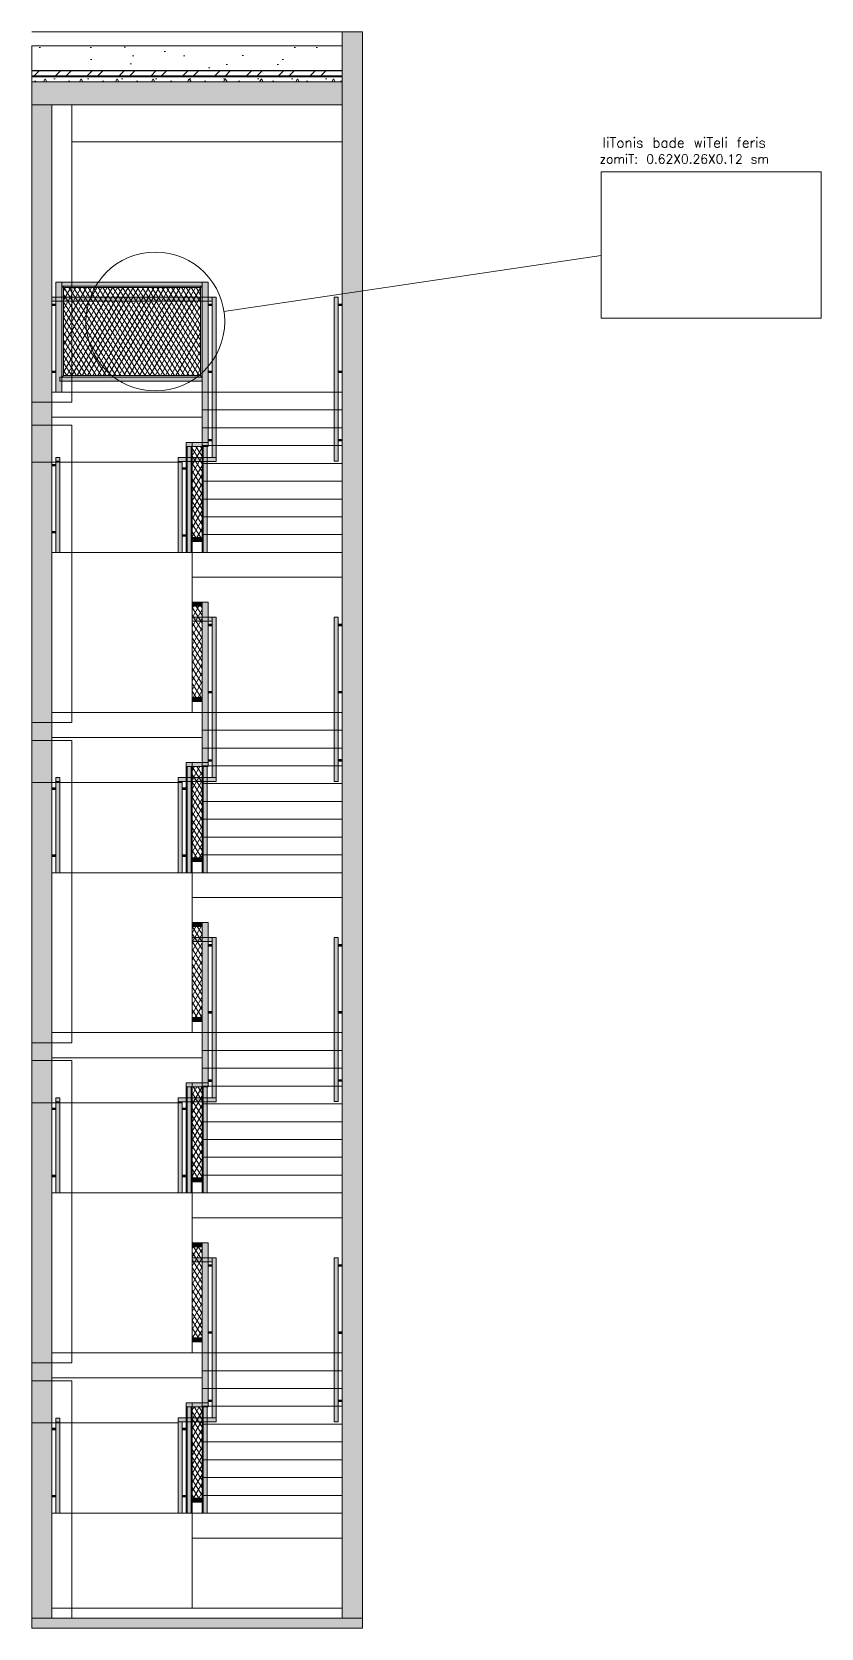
# Model space of a CAD drawing. Header units: millimetres. Extents: x 475616349 to 476941521, y 4620115302 to 4621446928.
# Drawn here: x 476918673 to 476926554, y 4620492394 to 4620508344 of the extents above; entities that cross this region are included whole.
import ezdxf

# ---------------------------------------------------------------- set-up
doc = ezdxf.new("R2010")
doc.units = ezdxf.units.MM
doc.header["$MEASUREMENT"] = 0
doc.header["$XCLIPFRAME"] = 0
for name, color, linetype, lineweight in [('0_0 Architecture_Pen_No__7', 7, 'Continuous', 0), ('0_Pen_No__4_Pen_No__15_Pen_No__4', 7, 'Continuous', 0), ('2D Drafting - General_Pen_No__250_Pen_No__7', 7, 'Continuous', 0), ('gegmebi_Pen_No__7_Pen_No__250', 7, 'Continuous', 0), ('New_0_Pen_No__42_Pen_No__250_Pen_No__250', 7, 'Continuous', 0), ('New_2D Drafting - General_Pen_No__1', 1, 'Continuous', 0), ('New_2D Drafting - General_Pen_No__250_Pen_No__154', 154, 'Continuous', 0), ('New_2D Drafting - General_Pen_No__250_Pen_No__7', 7, 'Continuous', 0), ('New_2D Drafting - General_Pen_No__250_Pen_No__7_Pen_No__250', 7, 'Continuous', 0), ('New_2D Drafting - General_Pen_No__4', 7, 'Continuous', 0), ('New_gegmebi_Pen_No__7_Pen_No__4', 7, 'Continuous', 0)]:
    doc.layers.add(name, color=color, linetype=linetype, lineweight=lineweight)
doc.layers.add('Car-Art', color=7, linetype='Continuous')
doc.layers.add('New_gegmebi_Pen_No__7_Pen_No__252', color=7, linetype='Continuous', lineweight=0, true_color=0x666666)
picture_1 = doc.add_image_def('image1.jpg', size_in_pixel=(768, 512))
pattern_1 = [(60, (476577134.07, 4620325125.74), (-38.971143, 22.5), []), (122.833095, (476577134.07, 4620325125.74), (36.8060797, 18.75), [])]
pattern_2 = [(45, (476577134.1, 4620325125.74), (-459.6194, 459.6194), []), (45, (476577042.15, 4620325217.66), (-459.6194, 459.6194), [])]

msp = doc.modelspace()

# ---------------------------------------------------------------- hatches: boundary and pattern name
at = {"layer": '0_0 Architecture_Pen_No__7', "linetype": 'Continuous', "lineweight": 0}
h = msp.add_hatch(dxfattribs=at)
h.set_pattern_fill('CUT_STONE', style=0, pattern_type=2)
h.set_pattern_definition([(45, (476577134.07, 4620325925.74), (-254.55844, 254.55844), [0, -240, 0, -360]), (110, (476577934.07, 4620325925.74), (338.28934, 123.12725), [0, -176, 0, -304])])
h.paths.add_polyline_path([(476921772.871, 4620508204.505), (476918672.87, 4620508204.505), (476918672.87, 4620507958.745), (476921772.871, 4620507958.745)])
h = msp.add_hatch(dxfattribs=at)
h.set_pattern_fill('DOUBLE_1_4', style=0, pattern_type=2)
h.set_pattern_definition(pattern_2)
h.paths.add_polyline_path([(476921772.871, 4620507958.745), (476918672.87, 4620507958.745), (476918672.87, 4620507955.745), (476921772.871, 4620507955.745)])
h = msp.add_hatch(dxfattribs=at)
h.set_pattern_fill('STEEL', style=0, pattern_type=2)
h.set_pattern_definition([(45, (476577134.07, 4620325125.74), (-159.09903, 159.09903), []), (45, (476577081.04, 4620325178.77), (-159.09903, 159.09903), [])])
h.paths.add_polyline_path([(476921772.871, 4620507955.745), (476918672.87, 4620507955.745), (476918672.87, 4620507906.125), (476921772.871, 4620507906.125)])
h = msp.add_hatch(dxfattribs=at)
h.set_pattern_fill('DOUBLE_1_4', style=0, pattern_type=2)
h.set_pattern_definition(pattern_2)
h.paths.add_polyline_path([(476921772.871, 4620507906.125), (476918672.87, 4620507906.125), (476918672.87, 4620507903.125), (476921772.871, 4620507903.125)])
h = msp.add_hatch(dxfattribs=at)
h.set_pattern_fill('ALUMINUM', style=0, pattern_type=2)
h.set_pattern_definition([(45, (476577134.07, 4620325125.74), (-176.7767, 176.7767), []), (45, (476577098.72, 4620325161.1), (-176.7767, 176.7767), []), (45, (476577063.36, 4620325196.45), (-176.7767, 176.7767), [])])
h.paths.add_polyline_path([(476921772.871, 4620507903.125), (476918672.87, 4620507903.125), (476918672.87, 4620507895.125), (476921772.871, 4620507895.125)])
h = msp.add_hatch(dxfattribs=at)
h.set_pattern_fill('STRUCTURAL_CONCRETE', style=0, pattern_type=2)
h.set_pattern_definition([(0, (476577134.1, 4620325125.74), (0, 623.5383), [60, -300]), (0, (476577314.1, 4620325437.5), (0, 623.5383), [60, -300]), (60, (476577134.1, 4620325125.74), (-540, 311.7692), [60, -300]), (60, (476577494.1, 4620325125.74), (-540, 311.7692), [60, -300]), (120, (476577194.1, 4620325125.74), (540, 311.7692), [60, -300]), (120, (476577554.1, 4620325125.74), (540, 311.7692), [60, -300]), (0, (476577134.07, 4620325185.74), (0, 120.000005), [0, -120.000005, 0, -180.000007]), (45, (476577194.07, 4620325185.74), (-84.852817, 84.852817), [0, -90.000004, 0, -150.000006])])
h.paths.add_polyline_path([(476921772.871, 4620507894.125), (476918672.87, 4620507894.125), (476918672.87, 4620507844.505), (476921772.871, 4620507844.505)])
at = {"layer": '2D Drafting - General_Pen_No__250_Pen_No__7', "linetype": 'Continuous', "lineweight": 0}
for points in [[(476918672.87, 4620507614.483), (476918672.87, 4620507844.491), (476921772.871, 4620507844.491), (476921772.871, 4620507614.483), (476919023.287, 4620507614.483), (476918722.871, 4620507614.483)], [(476918672.87, 4620492394.364), (476918672.87, 4620492494.364), (476921972.871, 4620492494.364), (476921972.871, 4620492394.364)]]:
    msp.add_hatch(color=7, dxfattribs=at).paths.add_polyline_path(points)
at = {"layer": 'New_2D Drafting - General_Pen_No__1', "linetype": 'Continuous', "lineweight": 0}
for points in [[(476918912.87, 4620504744.503), (476918912.87, 4620505844.505), (476918972.871, 4620505844.505), (476918972.871, 4620504744.505)], [(476920372.87, 4620505844.505), (476918972.871, 4620505844.505), (476918972.871, 4620505804.891), (476920372.87, 4620505804.891)], [(476918972.871, 4620505804.891), (476918987.889, 4620505789.891), (476918987.871, 4620504909.505), (476918972.871, 4620504894.491)], [(476918972.871, 4620505804.891), (476920372.87, 4620505804.891), (476920357.852, 4620505789.891), (476918987.889, 4620505789.891)], [(476920372.87, 4620505804.891), (476920357.852, 4620505789.891), (476920357.87, 4620504909.505), (476920372.87, 4620504894.505)], [(476920372.87, 4620504242.505), (476920372.87, 4620505844.505), (476920432.87, 4620505844.505), (476920432.87, 4620504242.506)], [(476920472.87, 4620505694.505), (476918872.87, 4620505694.505), (476918872.87, 4620505654.891), (476920472.87, 4620505654.891)], [(476918912.87, 4620505624.475), (476918872.871, 4620505624.475), (476918872.871, 4620505609.862), (476918912.87, 4620505609.862)], [(476920132.707, 4620504092.804), (476920132.707, 4620504054.804), (476920132.707, 4620503142.505), (476920172.371, 4620503142.505), (476920172.371, 4620504052.804), (476920512.87, 4620504052.804), (476920512.87, 4620505694.505), (476920472.87, 4620505694.505), (476920472.87, 4620504092.804)], [(476920472.87, 4620505624.475), (476920432.87, 4620505624.475), (476920432.87, 4620505609.862), (476920472.87, 4620505609.862)], [(476921732.87, 4620504054.804), (476921692.87, 4620504054.804), (476921692.87, 4620505694.505), (476921732.87, 4620505694.505)], [(476921772.87, 4620505624.475), (476921732.87, 4620505624.475), (476921732.87, 4620505609.862), (476921772.87, 4620505609.862)], [(476918912.87, 4620504954.211), (476918872.871, 4620504954.211), (476918872.871, 4620504939.597), (476918912.87, 4620504939.597)], [(476920472.87, 4620504954.211), (476920432.87, 4620504954.211), (476920432.87, 4620504939.597), (476920472.87, 4620504939.597)], [(476921772.87, 4620504954.211), (476921732.87, 4620504954.211), (476921732.87, 4620504939.597), (476921772.87, 4620504939.597)], [(476920372.87, 4620504894.505), (476918952.87, 4620504894.505), (476918952.87, 4620504854.891), (476920372.87, 4620504854.891)], [(476918972.871, 4620504894.505), (476920372.87, 4620504894.505), (476920357.87, 4620504909.505), (476918987.871, 4620504909.505)], [(476920212.371, 4620503142.505), (476920212.371, 4620504242.506), (476920272.371, 4620504242.506), (476920272.371, 4620503142.506)], [(476920212.371, 4620504202.518), (476920212.371, 4620504242.506), (476920432.87, 4620504242.506), (476920432.87, 4620504202.524)], [(476920262.871, 4620503142.506), (476920222.39, 4620503142.506), (476920222.39, 4620504202.52), (476920262.871, 4620504202.52)], [(476920423.37, 4620503142.506), (476920382.89, 4620503142.506), (476920382.89, 4620504202.52), (476920423.37, 4620504202.52)], [(476920472.87, 4620504272.629), (476920432.87, 4620504272.629), (476920432.87, 4620504258.015), (476920472.87, 4620504258.015)], [(476921772.87, 4620504272.629), (476921732.87, 4620504272.629), (476921732.87, 4620504258.015), (476921772.87, 4620504258.015)], [(476918912.87, 4620504022.477), (476918872.871, 4620504022.477), (476918872.871, 4620504007.863), (476918912.87, 4620504007.863)], [(476918952.87, 4620503142.506), (476918912.87, 4620503142.506), (476918912.87, 4620504092.506), (476918952.87, 4620504092.506)], [(476920212.371, 4620503988.962), (476920172.371, 4620503988.962), (476920172.371, 4620503974.349), (476920212.371, 4620503974.349)], [(476918912.87, 4620503352.212), (476918872.871, 4620503352.212), (476918872.871, 4620503337.599), (476918912.87, 4620503337.599)], [(476920212.371, 4620503318.698), (476920172.371, 4620503318.698), (476920172.371, 4620503304.084), (476920212.371, 4620503304.084)], [(476920382.882, 4620503292.506), (476920262.877, 4620503292.506), (476920262.877, 4620503252.893), (476920382.882, 4620503252.893)], [(476920372.87, 4620502644.535), (476920272.87, 4620502644.535), (476920272.87, 4620502604.922), (476920372.87, 4620502604.922)], [(476920372.87, 4620501042.533), (476920372.87, 4620502644.535), (476920432.87, 4620502644.535), (476920432.87, 4620501042.535)], [(476920132.707, 4620500892.835), (476920132.707, 4620500854.835), (476920132.707, 4620499942.534), (476920172.371, 4620499942.534), (476920172.371, 4620500852.835), (476920512.87, 4620500852.835), (476920512.87, 4620502494.535), (476920472.87, 4620502494.535), (476920472.87, 4620500892.835)], [(476920472.87, 4620502494.535), (476920272.878, 4620502494.535), (476920272.878, 4620502454.922), (476920472.87, 4620502454.922)], [(476920472.87, 4620502424.505), (476920432.87, 4620502424.505), (476920432.87, 4620502409.892), (476920472.87, 4620502409.892)], [(476921732.87, 4620500854.804), (476921692.87, 4620500854.804), (476921692.87, 4620502494.505), (476921732.87, 4620502494.505)], [(476921772.87, 4620502424.475), (476921732.87, 4620502424.475), (476921732.87, 4620502409.862), (476921772.87, 4620502409.862)], [(476920372.87, 4620501694.535), (476920272.87, 4620501694.535), (476920272.87, 4620501654.922), (476920372.87, 4620501654.922)], [(476920472.87, 4620501754.241), (476920432.87, 4620501754.241), (476920432.87, 4620501739.628), (476920472.87, 4620501739.628)], [(476921772.87, 4620501754.211), (476921732.87, 4620501754.211), (476921732.87, 4620501739.597), (476921772.87, 4620501739.597)], [(476920212.371, 4620499942.534), (476920212.371, 4620501042.535), (476920272.371, 4620501042.535), (476920272.371, 4620499942.535)], [(476920212.371, 4620501002.547), (476920212.371, 4620501042.535), (476920432.87, 4620501042.535), (476920432.87, 4620501002.553)], [(476920262.871, 4620499942.535), (476920222.39, 4620499942.535), (476920222.39, 4620501002.549), (476920262.871, 4620501002.549)], [(476920423.37, 4620499942.535), (476920382.89, 4620499942.535), (476920382.89, 4620501002.549), (476920423.37, 4620501002.549)], [(476920472.87, 4620501071.659), (476920432.87, 4620501071.659), (476920432.87, 4620501057.046), (476920472.87, 4620501057.046)], [(476921772.87, 4620501072.629), (476921732.87, 4620501072.629), (476921732.87, 4620501058.015), (476921772.87, 4620501058.015)], [(476918952.87, 4620499942.506), (476918912.87, 4620499942.506), (476918912.87, 4620500892.506), (476918952.87, 4620500892.506)], [(476918912.87, 4620500789.931), (476918872.871, 4620500789.931), (476918872.871, 4620500775.318), (476918912.87, 4620500775.318)], [(476920212.371, 4620500789.96), (476920172.371, 4620500789.96), (476920172.371, 4620500775.347), (476920212.371, 4620500775.347)], [(476918912.87, 4620500119.667), (476918872.871, 4620500119.667), (476918872.871, 4620500105.054), (476918912.87, 4620500105.054)], [(476920212.371, 4620500119.696), (476920172.371, 4620500119.696), (476920172.371, 4620500105.083), (476920212.371, 4620500105.083)], [(476920382.882, 4620500092.535), (476920262.877, 4620500092.535), (476920262.877, 4620500052.922), (476920382.882, 4620500052.922)], [(476920372.87, 4620499444.535), (476920272.87, 4620499444.535), (476920272.87, 4620499404.922), (476920372.87, 4620499404.922)], [(476920372.87, 4620497842.533), (476920372.87, 4620499444.535), (476920432.87, 4620499444.535), (476920432.87, 4620497842.535)], [(476920132.707, 4620497692.835), (476920132.707, 4620497654.835), (476920132.707, 4620496742.534), (476920172.371, 4620496742.534), (476920172.371, 4620497652.835), (476920512.87, 4620497652.835), (476920512.87, 4620499294.535), (476920472.87, 4620499294.535), (476920472.87, 4620497692.835)], [(476920472.87, 4620499294.535), (476920272.878, 4620499294.535), (476920272.878, 4620499254.922), (476920472.87, 4620499254.922)], [(476920472.87, 4620499224.505), (476920432.87, 4620499224.505), (476920432.87, 4620499209.892), (476920472.87, 4620499209.892)], [(476921732.87, 4620497654.804), (476921692.87, 4620497654.804), (476921692.87, 4620499294.505), (476921732.87, 4620499294.505)], [(476921772.87, 4620499224.475), (476921732.87, 4620499224.475), (476921732.87, 4620499209.862), (476921772.87, 4620499209.862)], [(476920372.87, 4620498494.535), (476920272.87, 4620498494.535), (476920272.87, 4620498454.922), (476920372.87, 4620498454.922)], [(476920472.87, 4620498554.241), (476920432.87, 4620498554.241), (476920432.87, 4620498539.628), (476920472.87, 4620498539.628)], [(476921772.87, 4620498554.211), (476921732.87, 4620498554.211), (476921732.87, 4620498539.597), (476921772.87, 4620498539.597)], [(476920212.371, 4620496742.534), (476920212.371, 4620497842.535), (476920272.371, 4620497842.535), (476920272.371, 4620496742.535)], [(476920212.371, 4620497802.547), (476920212.371, 4620497842.535), (476920432.87, 4620497842.535), (476920432.87, 4620497802.553)], [(476920262.871, 4620496742.535), (476920222.39, 4620496742.535), (476920222.39, 4620497802.549), (476920262.871, 4620497802.549)], [(476920423.37, 4620496742.535), (476920382.89, 4620496742.535), (476920382.89, 4620497802.549), (476920423.37, 4620497802.549)], [(476920472.87, 4620497871.659), (476920432.87, 4620497871.659), (476920432.87, 4620497857.046), (476920472.87, 4620497857.046)], [(476921772.87, 4620497872.629), (476921732.87, 4620497872.629), (476921732.87, 4620497858.015), (476921772.87, 4620497858.015)], [(476918952.87, 4620496742.506), (476918912.87, 4620496742.506), (476918912.87, 4620497692.506), (476918952.87, 4620497692.506)], [(476918912.87, 4620497589.931), (476918872.871, 4620497589.931), (476918872.871, 4620497575.318), (476918912.87, 4620497575.318)], [(476920212.371, 4620497589.96), (476920172.371, 4620497589.96), (476920172.371, 4620497575.347), (476920212.371, 4620497575.347)], [(476918912.87, 4620496919.667), (476918872.871, 4620496919.667), (476918872.871, 4620496905.054), (476918912.87, 4620496905.054)], [(476920212.371, 4620496919.696), (476920172.371, 4620496919.696), (476920172.371, 4620496905.083), (476920212.371, 4620496905.083)], [(476920382.882, 4620496892.535), (476920262.877, 4620496892.535), (476920262.877, 4620496852.922), (476920382.882, 4620496852.922)], [(476920372.87, 4620496244.535), (476920272.87, 4620496244.535), (476920272.87, 4620496204.922), (476920372.87, 4620496204.922)], [(476920372.87, 4620494643.533), (476920372.87, 4620496244.535), (476920432.87, 4620496244.535), (476920432.87, 4620494643.535)], [(476920132.707, 4620494493.835), (476920132.707, 4620494454.835), (476920132.707, 4620493543.535), (476920172.371, 4620493543.535), (476920172.371, 4620494453.835), (476920512.87, 4620494453.835), (476920512.87, 4620496094.535), (476920472.87, 4620496094.535), (476920472.87, 4620494493.835)], [(476920472.87, 4620496094.535), (476920272.878, 4620496094.535), (476920272.878, 4620496054.922), (476920472.87, 4620496054.922)], [(476920472.87, 4620496024.505), (476920432.87, 4620496024.505), (476920432.87, 4620496009.892), (476920472.87, 4620496009.892)], [(476921732.87, 4620494454.804), (476921692.87, 4620494454.804), (476921692.87, 4620496094.505), (476921732.87, 4620496094.505)], [(476921772.87, 4620496024.475), (476921732.87, 4620496024.475), (476921732.87, 4620496009.862), (476921772.87, 4620496009.862)], [(476920372.87, 4620495294.535), (476920272.87, 4620495294.535), (476920272.87, 4620495254.922), (476920372.87, 4620495254.922)], [(476920472.87, 4620495354.241), (476920432.87, 4620495354.241), (476920432.87, 4620495339.628), (476920472.87, 4620495339.628)], [(476921772.87, 4620495354.211), (476921732.87, 4620495354.211), (476921732.87, 4620495339.597), (476921772.87, 4620495339.597)], [(476920212.371, 4620493543.534), (476920212.371, 4620494643.535), (476920272.371, 4620494643.535), (476920272.371, 4620493543.535)], [(476920212.371, 4620494603.547), (476920212.371, 4620494643.535), (476920432.87, 4620494643.535), (476920432.87, 4620494603.553)], [(476920262.871, 4620493543.535), (476920222.39, 4620493543.535), (476920222.39, 4620494603.549), (476920262.871, 4620494603.549)], [(476920423.37, 4620493543.535), (476920382.89, 4620493543.535), (476920382.89, 4620494603.549), (476920423.37, 4620494603.549)], [(476920472.87, 4620494671.659), (476920432.87, 4620494671.659), (476920432.87, 4620494657.046), (476920472.87, 4620494657.046)], [(476921772.87, 4620494672.629), (476921732.87, 4620494672.629), (476921732.87, 4620494658.015), (476921772.87, 4620494658.015)], [(476918952.87, 4620493543.535), (476918912.87, 4620493543.535), (476918912.87, 4620494493.535), (476918952.87, 4620494493.535)], [(476918912.87, 4620494390.96), (476918872.871, 4620494390.96), (476918872.871, 4620494376.347), (476918912.87, 4620494376.347)], [(476920212.371, 4620494390.96), (476920172.371, 4620494390.96), (476920172.371, 4620494376.347), (476920212.371, 4620494376.347)], [(476918912.87, 4620493720.696), (476918872.871, 4620493720.696), (476918872.871, 4620493706.083), (476918912.87, 4620493706.083)], [(476920212.371, 4620493720.696), (476920172.371, 4620493720.696), (476920172.371, 4620493706.083), (476920212.371, 4620493706.083)], [(476920382.882, 4620493693.535), (476920262.877, 4620493693.535), (476920262.877, 4620493653.922), (476920382.882, 4620493653.922)]]:
    msp.add_hatch(color=1, dxfattribs=at).paths.add_polyline_path(points)
h = msp.add_hatch(dxfattribs=at)
h.set_pattern_fill('BATT_INSULATION', color=1, style=0, pattern_type=2)
h.set_pattern_definition(pattern_1)
h.paths.add_polyline_path([(476918987.871, 4620504909.503), (476918987.889, 4620505789.891), (476920357.852, 4620505789.891), (476920357.87, 4620504909.505)])
h = msp.add_hatch(dxfattribs=at)
h.set_pattern_fill('BATT_INSULATION', color=1, style=0, pattern_type=2)
h.set_pattern_definition(pattern_1)
h.paths.add_polyline_path([(476920262.871, 4620503292.506), (476920262.871, 4620504202.522), (476920382.89, 4620504202.52), (476920382.871, 4620503292.506)])
h = msp.add_hatch(dxfattribs=at)
h.set_pattern_fill('BATT_INSULATION', color=1, style=0, pattern_type=2)
h.set_pattern_definition(pattern_1)
h.paths.add_polyline_path([(476920272.87, 4620501694.535), (476920272.87, 4620502604.924), (476920372.87, 4620502604.922), (476920372.859, 4620501694.535)])
h = msp.add_hatch(dxfattribs=at)
h.set_pattern_fill('BATT_INSULATION', color=1, style=0, pattern_type=2)
h.set_pattern_definition(pattern_1)
h.paths.add_polyline_path([(476920262.871, 4620500092.535), (476920262.871, 4620501002.551), (476920382.89, 4620501002.549), (476920382.871, 4620500092.535)])
h = msp.add_hatch(dxfattribs=at)
h.set_pattern_fill('BATT_INSULATION', color=1, style=0, pattern_type=2)
h.set_pattern_definition(pattern_1)
h.paths.add_polyline_path([(476920272.87, 4620498494.535), (476920272.87, 4620499404.924), (476920372.87, 4620499404.922), (476920372.859, 4620498494.535)])
h = msp.add_hatch(dxfattribs=at)
h.set_pattern_fill('BATT_INSULATION', color=1, style=0, pattern_type=2)
h.set_pattern_definition(pattern_1)
h.paths.add_polyline_path([(476920262.871, 4620496892.535), (476920262.871, 4620497802.551), (476920382.89, 4620497802.549), (476920382.871, 4620496892.535)])
h = msp.add_hatch(dxfattribs=at)
h.set_pattern_fill('BATT_INSULATION', color=1, style=0, pattern_type=2)
h.set_pattern_definition(pattern_1)
h.paths.add_polyline_path([(476920272.87, 4620495294.535), (476920272.87, 4620496204.924), (476920372.87, 4620496204.922), (476920372.859, 4620495294.535)])
h = msp.add_hatch(dxfattribs=at)
h.set_pattern_fill('BATT_INSULATION', color=1, style=0, pattern_type=2)
h.set_pattern_definition(pattern_1)
h.paths.add_polyline_path([(476920262.871, 4620493693.535), (476920262.871, 4620494603.551), (476920382.89, 4620494603.549), (476920382.871, 4620493693.535)])
at = {"layer": 'New_2D Drafting - General_Pen_No__250_Pen_No__154', "linetype": 'Continuous', "lineweight": 0}
msp.add_hatch(color=154, dxfattribs=at).paths.add_polyline_path([(476921772.871, 4620508344.058), (476921972.871, 4620508344.058), (476921972.871, 4620492494.364), (476921772.871, 4620492494.364)])
at = {"layer": 'New_2D Drafting - General_Pen_No__250_Pen_No__7', "linetype": 'Continuous', "lineweight": 0}
msp.add_hatch(color=7, dxfattribs=at).paths.add_polyline_path([(476918872.87, 4620492494.364), (476918672.87, 4620492494.364), (476918672.87, 4620507614.483), (476918872.87, 4620507614.483)])
at = {"layer": 'New_2D Drafting - General_Pen_No__250_Pen_No__7_Pen_No__250', "linetype": 'Continuous', "lineweight": 0}
h = msp.add_hatch(dxfattribs=at)
h.set_pattern_fill('BATT_INSULATION', style=0, pattern_type=2)
h.set_pattern_definition(pattern_1)
h.paths.add_polyline_path([(476918672.87, 4620507894.125), (476921772.871, 4620507894.125), (476921772.871, 4620507895.125), (476918672.87, 4620507895.125)])

# ---------------------------------------------------------------- linework, layer by layer
at = {"layer": '0_0 Architecture_Pen_No__7', "color": 7, "linetype": 'Continuous', "lineweight": 0, "flags": 128}
for points in [[(476921772.871, 4620508204.505), (476918672.87, 4620508204.505), (476918672.87, 4620507958.745), (476921772.871, 4620507958.745)], [(476921772.871, 4620507958.745), (476918672.87, 4620507958.745), (476918672.87, 4620507955.745), (476921772.871, 4620507955.745)], [(476921772.871, 4620507955.745), (476918672.87, 4620507955.745), (476918672.87, 4620507906.125), (476921772.871, 4620507906.125)], [(476921772.871, 4620507906.125), (476918672.87, 4620507906.125), (476918672.87, 4620507903.125), (476921772.871, 4620507903.125)], [(476921772.871, 4620507903.125), (476918672.87, 4620507903.125), (476918672.87, 4620507895.125), (476921772.871, 4620507895.125)], [(476921772.871, 4620507894.125), (476918672.87, 4620507894.125), (476918672.87, 4620507844.505), (476921772.871, 4620507844.505)]]:
    msp.add_lwpolyline(points, close=True, dxfattribs=at)
at = {"layer": '2D Drafting - General_Pen_No__250_Pen_No__7', "color": 7, "linetype": 'Continuous', "lineweight": 0, "flags": 128}
for points in [[(476918672.87, 4620507614.483), (476918672.87, 4620507844.491), (476921772.871, 4620507844.491), (476921772.871, 4620507614.483), (476919023.287, 4620507614.483), (476918722.871, 4620507614.483)], [(476918672.87, 4620492394.364), (476918672.87, 4620492494.364), (476921972.871, 4620492494.364), (476921972.871, 4620492394.364)]]:
    msp.add_lwpolyline(points, close=True, dxfattribs=at)
at = {"layer": 'gegmebi_Pen_No__7_Pen_No__250', "color": 7, "linetype": 'Continuous', "lineweight": 0}
msp.add_line((476918672.87, 4620508344.058), (476921772.871, 4620508344.058), dxfattribs=at)
at = {"layer": 'gegmebi_Pen_No__7_Pen_No__250', "color": 7, "linetype": 'Continuous', "lineweight": 0, "flags": 128}
msp.add_lwpolyline([(476921772.871, 4620492494.364), (476919072.87, 4620492494.364), (476919072.87, 4620492594.497), (476921772.871, 4620492594.497)], close=True, dxfattribs=at)
at = {"layer": 'New_0_Pen_No__42_Pen_No__250_Pen_No__250', "color": 7, "linetype": 'Continuous', "lineweight": 0}
for p, q in [((476924358.945, 4620506108.767), (476920591.017, 4620505551.94)), ((476918952.87, 4620504054.505), (476918912.87, 4620504054.505)), ((476920172.371, 4620504052.804), (476920132.371, 4620504052.804)), ((476920512.87, 4620504092.804), (476920472.87, 4620504092.804)), ((476918952.87, 4620500853.535), (476918912.87, 4620500853.535)), ((476920172.371, 4620500852.835), (476920132.371, 4620500852.835)), ((476920512.87, 4620500892.835), (476920472.87, 4620500892.835)), ((476918952.87, 4620497653.535), (476918912.87, 4620497653.535)), ((476920172.371, 4620497652.835), (476920132.371, 4620497652.835)), ((476920512.87, 4620497692.835), (476920472.87, 4620497692.835)), ((476918952.87, 4620494453.535), (476918912.87, 4620494453.535)), ((476920172.371, 4620494453.835), (476920132.371, 4620494453.835)), ((476920512.87, 4620494493.835), (476920472.87, 4620494493.835))]:
    msp.add_line(p, q, dxfattribs=at)
msp.add_circle((476919905.316, 4620505450.606), 693.148, dxfattribs=at)
at = {"layer": 'New_2D Drafting - General_Pen_No__250_Pen_No__7', "color": 7, "linetype": 'Continuous', "lineweight": 0, "flags": 128}
for points in [[(476921772.871, 4620508344.058), (476921972.871, 4620508344.058), (476921972.871, 4620492494.364), (476921772.871, 4620492494.364)], [(476918872.87, 4620492494.364), (476918672.87, 4620492494.364), (476918672.87, 4620507614.483), (476918872.87, 4620507614.483)]]:
    msp.add_lwpolyline(points, close=True, dxfattribs=at)
at = {"layer": 'New_2D Drafting - General_Pen_No__250_Pen_No__7_Pen_No__250', "color": 7, "linetype": 'Continuous', "lineweight": 0, "flags": 128}
msp.add_lwpolyline([(476918672.87, 4620507894.125), (476921772.871, 4620507894.125), (476921772.871, 4620507895.125), (476918672.87, 4620507895.125)], close=True, dxfattribs=at)
at = {"layer": 'New_2D Drafting - General_Pen_No__4', "color": 7, "linetype": 'Continuous', "lineweight": 0, "flags": 128}
for points in [[(476918912.87, 4620504744.503), (476918912.87, 4620505844.505), (476918972.871, 4620505844.505), (476918972.871, 4620504744.505)], [(476920372.87, 4620505844.505), (476918972.871, 4620505844.505), (476918972.871, 4620505804.891), (476920372.87, 4620505804.891)], [(476918972.871, 4620505804.891), (476918987.889, 4620505789.891), (476918987.871, 4620504909.505), (476918972.871, 4620504894.491)], [(476918972.871, 4620505804.891), (476920372.87, 4620505804.891), (476920357.852, 4620505789.891), (476918987.889, 4620505789.891)], [(476918987.871, 4620504909.503), (476918987.889, 4620505789.891), (476920357.852, 4620505789.891), (476920357.87, 4620504909.505)], [(476920372.87, 4620505804.891), (476920357.852, 4620505789.891), (476920357.87, 4620504909.505), (476920372.87, 4620504894.505)], [(476920372.87, 4620504242.505), (476920372.87, 4620505844.505), (476920432.87, 4620505844.505), (476920432.87, 4620504242.506)], [(476920472.87, 4620505694.505), (476918872.87, 4620505694.505), (476918872.87, 4620505654.891), (476920472.87, 4620505654.891)], [(476918912.87, 4620505624.475), (476918872.871, 4620505624.475), (476918872.871, 4620505609.862), (476918912.87, 4620505609.862)], [(476920132.707, 4620504092.804), (476920132.707, 4620504054.804), (476920132.707, 4620503142.505), (476920172.371, 4620503142.505), (476920172.371, 4620504052.804), (476920512.87, 4620504052.804), (476920512.87, 4620505694.505), (476920472.87, 4620505694.505), (476920472.87, 4620504092.804)], [(476920472.87, 4620505624.475), (476920432.87, 4620505624.475), (476920432.87, 4620505609.862), (476920472.87, 4620505609.862)], [(476921732.87, 4620504054.804), (476921692.87, 4620504054.804), (476921692.87, 4620505694.505), (476921732.87, 4620505694.505)], [(476921772.87, 4620505624.475), (476921732.87, 4620505624.475), (476921732.87, 4620505609.862), (476921772.87, 4620505609.862)], [(476918912.87, 4620504954.211), (476918872.871, 4620504954.211), (476918872.871, 4620504939.597), (476918912.87, 4620504939.597)], [(476920472.87, 4620504954.211), (476920432.87, 4620504954.211), (476920432.87, 4620504939.597), (476920472.87, 4620504939.597)], [(476921772.87, 4620504954.211), (476921732.87, 4620504954.211), (476921732.87, 4620504939.597), (476921772.87, 4620504939.597)], [(476920372.87, 4620504894.505), (476918952.87, 4620504894.505), (476918952.87, 4620504854.891), (476920372.87, 4620504854.891)], [(476918972.871, 4620504894.505), (476920372.87, 4620504894.505), (476920357.87, 4620504909.505), (476918987.871, 4620504909.505)], [(476920212.371, 4620503142.505), (476920212.371, 4620504242.506), (476920272.371, 4620504242.506), (476920272.371, 4620503142.506)], [(476920212.371, 4620504202.518), (476920212.371, 4620504242.506), (476920432.87, 4620504242.506), (476920432.87, 4620504202.524)], [(476920262.871, 4620503142.506), (476920222.39, 4620503142.506), (476920222.39, 4620504202.52), (476920262.871, 4620504202.52)], [(476920262.871, 4620503292.506), (476920262.871, 4620504202.522), (476920382.89, 4620504202.52), (476920382.871, 4620503292.506)], [(476920423.37, 4620503142.506), (476920382.89, 4620503142.506), (476920382.89, 4620504202.52), (476920423.37, 4620504202.52)], [(476920472.87, 4620504272.629), (476920432.87, 4620504272.629), (476920432.87, 4620504258.015), (476920472.87, 4620504258.015)], [(476921772.87, 4620504272.629), (476921732.87, 4620504272.629), (476921732.87, 4620504258.015), (476921772.87, 4620504258.015)], [(476918912.87, 4620504022.477), (476918872.871, 4620504022.477), (476918872.871, 4620504007.863), (476918912.87, 4620504007.863)], [(476918952.87, 4620503142.506), (476918912.87, 4620503142.506), (476918912.87, 4620504092.506), (476918952.87, 4620504092.506)], [(476920212.371, 4620503988.962), (476920172.371, 4620503988.962), (476920172.371, 4620503974.349), (476920212.371, 4620503974.349)], [(476918912.87, 4620503352.212), (476918872.871, 4620503352.212), (476918872.871, 4620503337.599), (476918912.87, 4620503337.599)], [(476920212.371, 4620503318.698), (476920172.371, 4620503318.698), (476920172.371, 4620503304.084), (476920212.371, 4620503304.084)], [(476920382.882, 4620503292.506), (476920262.877, 4620503292.506), (476920262.877, 4620503252.893), (476920382.882, 4620503252.893)], [(476920372.87, 4620502644.535), (476920272.87, 4620502644.535), (476920272.87, 4620502604.922), (476920372.87, 4620502604.922)], [(476920272.87, 4620501694.535), (476920272.87, 4620502604.924), (476920372.87, 4620502604.922), (476920372.859, 4620501694.535)], [(476920372.87, 4620501042.533), (476920372.87, 4620502644.535), (476920432.87, 4620502644.535), (476920432.87, 4620501042.535)], [(476920132.707, 4620500892.835), (476920132.707, 4620500854.835), (476920132.707, 4620499942.534), (476920172.371, 4620499942.534), (476920172.371, 4620500852.835), (476920512.87, 4620500852.835), (476920512.87, 4620502494.535), (476920472.87, 4620502494.535), (476920472.87, 4620500892.835)], [(476920472.87, 4620502494.535), (476920272.878, 4620502494.535), (476920272.878, 4620502454.922), (476920472.87, 4620502454.922)], [(476920472.87, 4620502424.505), (476920432.87, 4620502424.505), (476920432.87, 4620502409.892), (476920472.87, 4620502409.892)], [(476921732.87, 4620500854.804), (476921692.87, 4620500854.804), (476921692.87, 4620502494.505), (476921732.87, 4620502494.505)], [(476921772.87, 4620502424.475), (476921732.87, 4620502424.475), (476921732.87, 4620502409.862), (476921772.87, 4620502409.862)], [(476920372.87, 4620501694.535), (476920272.87, 4620501694.535), (476920272.87, 4620501654.922), (476920372.87, 4620501654.922)], [(476920472.87, 4620501754.241), (476920432.87, 4620501754.241), (476920432.87, 4620501739.628), (476920472.87, 4620501739.628)], [(476921772.87, 4620501754.211), (476921732.87, 4620501754.211), (476921732.87, 4620501739.597), (476921772.87, 4620501739.597)], [(476920212.371, 4620499942.534), (476920212.371, 4620501042.535), (476920272.371, 4620501042.535), (476920272.371, 4620499942.535)], [(476920212.371, 4620501002.547), (476920212.371, 4620501042.535), (476920432.87, 4620501042.535), (476920432.87, 4620501002.553)], [(476920262.871, 4620499942.535), (476920222.39, 4620499942.535), (476920222.39, 4620501002.549), (476920262.871, 4620501002.549)], [(476920262.871, 4620500092.535), (476920262.871, 4620501002.551), (476920382.89, 4620501002.549), (476920382.871, 4620500092.535)], [(476920423.37, 4620499942.535), (476920382.89, 4620499942.535), (476920382.89, 4620501002.549), (476920423.37, 4620501002.549)], [(476920472.87, 4620501071.659), (476920432.87, 4620501071.659), (476920432.87, 4620501057.046), (476920472.87, 4620501057.046)], [(476921772.87, 4620501072.629), (476921732.87, 4620501072.629), (476921732.87, 4620501058.015), (476921772.87, 4620501058.015)], [(476918952.87, 4620499942.506), (476918912.87, 4620499942.506), (476918912.87, 4620500892.506), (476918952.87, 4620500892.506)], [(476918912.87, 4620500789.931), (476918872.871, 4620500789.931), (476918872.871, 4620500775.318), (476918912.87, 4620500775.318)], [(476920212.371, 4620500789.96), (476920172.371, 4620500789.96), (476920172.371, 4620500775.347), (476920212.371, 4620500775.347)], [(476918912.87, 4620500119.667), (476918872.871, 4620500119.667), (476918872.871, 4620500105.054), (476918912.87, 4620500105.054)], [(476920212.371, 4620500119.696), (476920172.371, 4620500119.696), (476920172.371, 4620500105.083), (476920212.371, 4620500105.083)], [(476920382.882, 4620500092.535), (476920262.877, 4620500092.535), (476920262.877, 4620500052.922), (476920382.882, 4620500052.922)], [(476920372.87, 4620499444.535), (476920272.87, 4620499444.535), (476920272.87, 4620499404.922), (476920372.87, 4620499404.922)], [(476920272.87, 4620498494.535), (476920272.87, 4620499404.924), (476920372.87, 4620499404.922), (476920372.859, 4620498494.535)], [(476920372.87, 4620497842.533), (476920372.87, 4620499444.535), (476920432.87, 4620499444.535), (476920432.87, 4620497842.535)], [(476920132.707, 4620497692.835), (476920132.707, 4620497654.835), (476920132.707, 4620496742.534), (476920172.371, 4620496742.534), (476920172.371, 4620497652.835), (476920512.87, 4620497652.835), (476920512.87, 4620499294.535), (476920472.87, 4620499294.535), (476920472.87, 4620497692.835)], [(476920472.87, 4620499294.535), (476920272.878, 4620499294.535), (476920272.878, 4620499254.922), (476920472.87, 4620499254.922)], [(476920472.87, 4620499224.505), (476920432.87, 4620499224.505), (476920432.87, 4620499209.892), (476920472.87, 4620499209.892)], [(476921732.87, 4620497654.804), (476921692.87, 4620497654.804), (476921692.87, 4620499294.505), (476921732.87, 4620499294.505)], [(476921772.87, 4620499224.475), (476921732.87, 4620499224.475), (476921732.87, 4620499209.862), (476921772.87, 4620499209.862)], [(476920372.87, 4620498494.535), (476920272.87, 4620498494.535), (476920272.87, 4620498454.922), (476920372.87, 4620498454.922)], [(476920472.87, 4620498554.241), (476920432.87, 4620498554.241), (476920432.87, 4620498539.628), (476920472.87, 4620498539.628)], [(476921772.87, 4620498554.211), (476921732.87, 4620498554.211), (476921732.87, 4620498539.597), (476921772.87, 4620498539.597)], [(476920212.371, 4620496742.534), (476920212.371, 4620497842.535), (476920272.371, 4620497842.535), (476920272.371, 4620496742.535)], [(476920212.371, 4620497802.547), (476920212.371, 4620497842.535), (476920432.87, 4620497842.535), (476920432.87, 4620497802.553)], [(476920262.871, 4620496742.535), (476920222.39, 4620496742.535), (476920222.39, 4620497802.549), (476920262.871, 4620497802.549)], [(476920262.871, 4620496892.535), (476920262.871, 4620497802.551), (476920382.89, 4620497802.549), (476920382.871, 4620496892.535)], [(476920423.37, 4620496742.535), (476920382.89, 4620496742.535), (476920382.89, 4620497802.549), (476920423.37, 4620497802.549)], [(476920472.87, 4620497871.659), (476920432.87, 4620497871.659), (476920432.87, 4620497857.046), (476920472.87, 4620497857.046)], [(476921772.87, 4620497872.629), (476921732.87, 4620497872.629), (476921732.87, 4620497858.015), (476921772.87, 4620497858.015)], [(476918952.87, 4620496742.506), (476918912.87, 4620496742.506), (476918912.87, 4620497692.506), (476918952.87, 4620497692.506)], [(476918912.87, 4620497589.931), (476918872.871, 4620497589.931), (476918872.871, 4620497575.318), (476918912.87, 4620497575.318)], [(476920212.371, 4620497589.96), (476920172.371, 4620497589.96), (476920172.371, 4620497575.347), (476920212.371, 4620497575.347)], [(476918912.87, 4620496919.667), (476918872.871, 4620496919.667), (476918872.871, 4620496905.054), (476918912.87, 4620496905.054)], [(476920212.371, 4620496919.696), (476920172.371, 4620496919.696), (476920172.371, 4620496905.083), (476920212.371, 4620496905.083)], [(476920382.882, 4620496892.535), (476920262.877, 4620496892.535), (476920262.877, 4620496852.922), (476920382.882, 4620496852.922)], [(476920372.87, 4620496244.535), (476920272.87, 4620496244.535), (476920272.87, 4620496204.922), (476920372.87, 4620496204.922)], [(476920272.87, 4620495294.535), (476920272.87, 4620496204.924), (476920372.87, 4620496204.922), (476920372.859, 4620495294.535)], [(476920372.87, 4620494643.533), (476920372.87, 4620496244.535), (476920432.87, 4620496244.535), (476920432.87, 4620494643.535)], [(476920132.707, 4620494493.835), (476920132.707, 4620494454.835), (476920132.707, 4620493543.535), (476920172.371, 4620493543.535), (476920172.371, 4620494453.835), (476920512.87, 4620494453.835), (476920512.87, 4620496094.535), (476920472.87, 4620496094.535), (476920472.87, 4620494493.835)], [(476920472.87, 4620496094.535), (476920272.878, 4620496094.535), (476920272.878, 4620496054.922), (476920472.87, 4620496054.922)], [(476920472.87, 4620496024.505), (476920432.87, 4620496024.505), (476920432.87, 4620496009.892), (476920472.87, 4620496009.892)], [(476921732.87, 4620494454.804), (476921692.87, 4620494454.804), (476921692.87, 4620496094.505), (476921732.87, 4620496094.505)], [(476921772.87, 4620496024.475), (476921732.87, 4620496024.475), (476921732.87, 4620496009.862), (476921772.87, 4620496009.862)], [(476920372.87, 4620495294.535), (476920272.87, 4620495294.535), (476920272.87, 4620495254.922), (476920372.87, 4620495254.922)], [(476920472.87, 4620495354.241), (476920432.87, 4620495354.241), (476920432.87, 4620495339.628), (476920472.87, 4620495339.628)], [(476921772.87, 4620495354.211), (476921732.87, 4620495354.211), (476921732.87, 4620495339.597), (476921772.87, 4620495339.597)], [(476920212.371, 4620493543.534), (476920212.371, 4620494643.535), (476920272.371, 4620494643.535), (476920272.371, 4620493543.535)], [(476920212.371, 4620494603.547), (476920212.371, 4620494643.535), (476920432.87, 4620494643.535), (476920432.87, 4620494603.553)], [(476920262.871, 4620493543.535), (476920222.39, 4620493543.535), (476920222.39, 4620494603.549), (476920262.871, 4620494603.549)], [(476920262.871, 4620493693.535), (476920262.871, 4620494603.551), (476920382.89, 4620494603.549), (476920382.871, 4620493693.535)], [(476920423.37, 4620493543.535), (476920382.89, 4620493543.535), (476920382.89, 4620494603.549), (476920423.37, 4620494603.549)], [(476920472.87, 4620494671.659), (476920432.87, 4620494671.659), (476920432.87, 4620494657.046), (476920472.87, 4620494657.046)], [(476921772.87, 4620494672.629), (476921732.87, 4620494672.629), (476921732.87, 4620494658.015), (476921772.87, 4620494658.015)], [(476918952.87, 4620493543.535), (476918912.87, 4620493543.535), (476918912.87, 4620494493.535), (476918952.87, 4620494493.535)], [(476918912.87, 4620494390.96), (476918872.871, 4620494390.96), (476918872.871, 4620494376.347), (476918912.87, 4620494376.347)], [(476920212.371, 4620494390.96), (476920172.371, 4620494390.96), (476920172.371, 4620494376.347), (476920212.371, 4620494376.347)], [(476918912.87, 4620493720.696), (476918872.871, 4620493720.696), (476918872.871, 4620493706.083), (476918912.87, 4620493706.083)], [(476920212.371, 4620493720.696), (476920172.371, 4620493720.696), (476920172.371, 4620493706.083), (476920212.371, 4620493706.083)], [(476920382.882, 4620493693.535), (476920262.877, 4620493693.535), (476920262.877, 4620493653.922), (476920382.882, 4620493653.922)]]:
    msp.add_lwpolyline(points, close=True, dxfattribs=at)
at = {"layer": 'New_gegmebi_Pen_No__7_Pen_No__252', "color": 251, "linetype": 'Continuous', "lineweight": 0, "true_color": 0x666666}
for p, q in [((476919072.87, 4620507244.491), (476921772.871, 4620507244.491)), ((476920172.369, 4620504043.761), (476918672.87, 4620504043.994)), ((476920172.369, 4620500843.761), (476918672.87, 4620500843.994)), ((476920172.369, 4620497643.761), (476918672.87, 4620497643.994)), ((476918672.87, 4620494445.022), (476920132.371, 4620494445.022))]:
    msp.add_line(p, q, dxfattribs=at)
at = {"layer": 'New_gegmebi_Pen_No__7_Pen_No__4', "color": 7, "linetype": 'Continuous', "lineweight": 0}
for points in [[(476919072.87, 4620504644.845), (476918672.87, 4620504644.845), (476918672.87, 4620507614.483), (476919072.87, 4620507614.483)], [(476920372.87, 4620504493.967), (476918872.87, 4620504493.967), (476918872.87, 4620504744.505), (476920372.87, 4620504744.505)], [(476920372.87, 4620504744.505), (476921772.871, 4620504744.505), (476921772.871, 4620504566.505), (476920372.87, 4620504566.505)], [(476920372.87, 4620504566.505), (476921772.871, 4620504566.505), (476921772.871, 4620504388.505), (476920372.87, 4620504388.505)], [(476919072.87, 4620501444.845), (476918672.87, 4620501444.845), (476918672.87, 4620504414.483), (476919072.87, 4620504414.483)], [(476920372.87, 4620504388.505), (476921772.871, 4620504388.505), (476921772.871, 4620504210.505), (476920372.87, 4620504210.505)], [(476920372.87, 4620504210.505), (476921772.871, 4620504210.505), (476921772.871, 4620504032.506), (476920372.87, 4620504032.506)], [(476920372.87, 4620504032.506), (476921772.871, 4620504032.506), (476921772.871, 4620503854.506), (476920372.87, 4620503854.506)], [(476920372.87, 4620503854.506), (476921772.871, 4620503854.506), (476921772.871, 4620503676.506), (476920372.87, 4620503676.506)], [(476920372.87, 4620503676.506), (476921772.871, 4620503676.506), (476921772.871, 4620503498.506), (476920372.87, 4620503498.506)], [(476920372.87, 4620503498.506), (476921772.871, 4620503498.506), (476921772.871, 4620503320.506), (476920372.87, 4620503320.506)], [(476920372.87, 4620503320.506), (476921772.871, 4620503320.506), (476921772.871, 4620503142.506), (476920372.87, 4620503142.506)], [(476920272.871, 4620503142.506), (476918872.87, 4620503142.506), (476918872.87, 4620501544.505), (476920272.871, 4620501544.505)], [(476920272.871, 4620502894.967), (476921772.871, 4620502894.967), (476921772.871, 4620503142.506), (476920272.871, 4620503142.506)], [(476920372.87, 4620501293.967), (476918872.87, 4620501293.967), (476918872.87, 4620501544.505), (476920372.87, 4620501544.505)], [(476920372.87, 4620501544.505), (476921772.871, 4620501544.505), (476921772.871, 4620501366.505), (476920372.87, 4620501366.505)], [(476920372.87, 4620501366.505), (476921772.871, 4620501366.505), (476921772.871, 4620501188.505), (476920372.87, 4620501188.505)], [(476919072.87, 4620498244.022), (476918672.87, 4620498244.022), (476918672.87, 4620501264.838), (476919072.87, 4620501264.838)], [(476920372.87, 4620501188.505), (476921772.871, 4620501188.505), (476921772.871, 4620501010.505), (476920372.87, 4620501010.505)], [(476920372.87, 4620501010.505), (476921772.871, 4620501010.505), (476921772.871, 4620500832.506), (476920372.87, 4620500832.506)], [(476920372.87, 4620500832.506), (476921772.871, 4620500832.506), (476921772.871, 4620500654.506), (476920372.87, 4620500654.506)], [(476920372.87, 4620500654.506), (476921772.871, 4620500654.506), (476921772.871, 4620500476.506), (476920372.87, 4620500476.506)], [(476920372.87, 4620500476.506), (476921772.871, 4620500476.506), (476921772.871, 4620500298.506), (476920372.87, 4620500298.506)], [(476920372.87, 4620500298.506), (476921772.871, 4620500298.506), (476921772.871, 4620500120.506), (476920372.87, 4620500120.506)], [(476920372.87, 4620500120.506), (476921772.871, 4620500120.506), (476921772.871, 4620499942.506), (476920372.87, 4620499942.506)], [(476920272.871, 4620499942.506), (476918872.87, 4620499942.506), (476918872.87, 4620498344.505), (476920272.871, 4620498344.505)], [(476920272.871, 4620499694.967), (476921772.871, 4620499694.967), (476921772.871, 4620499942.506), (476920272.871, 4620499942.506)], [(476920372.87, 4620498093.967), (476918872.87, 4620498093.967), (476918872.87, 4620498344.505), (476920372.87, 4620498344.505)], [(476920372.87, 4620498344.505), (476921772.871, 4620498344.505), (476921772.871, 4620498166.505), (476920372.87, 4620498166.505)], [(476920372.87, 4620498166.505), (476921772.871, 4620498166.505), (476921772.871, 4620497988.505), (476920372.87, 4620497988.505)], [(476918672.87, 4620495044.403), (476919072.87, 4620495044.403), (476919072.87, 4620498064.497), (476918672.87, 4620498064.497)], [(476920372.87, 4620497988.505), (476921772.871, 4620497988.505), (476921772.871, 4620497810.505), (476920372.87, 4620497810.505)], [(476920372.87, 4620497810.505), (476921772.871, 4620497810.505), (476921772.871, 4620497632.506), (476920372.87, 4620497632.506)], [(476920372.87, 4620497632.506), (476921772.871, 4620497632.506), (476921772.871, 4620497454.506), (476920372.87, 4620497454.506)], [(476920372.87, 4620497454.506), (476921772.871, 4620497454.506), (476921772.871, 4620497276.506), (476920372.87, 4620497276.506)], [(476920372.87, 4620497276.506), (476921772.871, 4620497276.506), (476921772.871, 4620497098.506), (476920372.87, 4620497098.506)], [(476920372.87, 4620497098.506), (476921772.871, 4620497098.506), (476921772.871, 4620496920.506), (476920372.87, 4620496920.506)], [(476920372.87, 4620496920.506), (476921772.871, 4620496920.506), (476921772.871, 4620496742.506), (476920372.87, 4620496742.506)], [(476920272.871, 4620496742.506), (476918872.87, 4620496742.506), (476918872.87, 4620495144.505), (476920272.871, 4620495144.505)], [(476920272.871, 4620496494.967), (476921772.871, 4620496494.967), (476921772.871, 4620496742.506), (476920272.871, 4620496742.506)], [(476920372.87, 4620494893.967), (476918872.87, 4620494893.967), (476918872.87, 4620495144.505), (476920372.87, 4620495144.505)], [(476920372.87, 4620495144.505), (476921772.871, 4620495144.505), (476921772.871, 4620494966.505), (476920372.87, 4620494966.505)], [(476920372.87, 4620494966.505), (476921772.871, 4620494966.505), (476921772.871, 4620494788.505), (476920372.87, 4620494788.505)], [(476918672.87, 4620492494.364), (476919072.87, 4620492494.364), (476919072.87, 4620494864.945), (476918672.87, 4620494864.945)], [(476920372.87, 4620494788.505), (476921772.871, 4620494788.505), (476921772.871, 4620494610.505), (476920372.87, 4620494610.505)], [(476920372.87, 4620494610.505), (476921772.871, 4620494610.505), (476921772.871, 4620494432.506), (476920372.87, 4620494432.506)], [(476920372.87, 4620494432.506), (476921772.871, 4620494432.506), (476921772.871, 4620494254.506), (476920372.87, 4620494254.506)], [(476920372.87, 4620494254.506), (476921772.871, 4620494254.506), (476921772.871, 4620494076.506), (476920372.87, 4620494076.506)], [(476920372.87, 4620494076.506), (476921772.871, 4620494076.506), (476921772.871, 4620493898.506), (476920372.87, 4620493898.506)], [(476920372.87, 4620493898.506), (476921772.871, 4620493898.506), (476921772.871, 4620493720.506), (476920372.87, 4620493720.506)], [(476920372.87, 4620493720.506), (476921772.871, 4620493720.506), (476921772.871, 4620493543.535), (476920372.87, 4620493543.535)], [(476920272.871, 4620493543.535), (476918872.87, 4620493543.535), (476918872.87, 4620492594.497), (476920272.871, 4620492594.497)], [(476920272.871, 4620493293.967), (476921772.871, 4620493293.967), (476921772.871, 4620493543.535), (476920272.871, 4620493543.535)]]:
    msp.add_lwpolyline(points, close=True, dxfattribs=at)
for points in [[(476919072.87, 4620505815.535), (476919072.87, 4620505665.535)], [(476919072.87, 4620505635.535), (476919072.87, 4620504925.535)], [(476919072.87, 4620504895.535), (476919072.87, 4620504745.535)]]:
    msp.add_lwpolyline(points, dxfattribs=at)

# ---------------------------------------------------------------- texts
at = {"layer": '0_Pen_No__4_Pen_No__15_Pen_No__4', "color": 7, "linetype": 'Continuous', "lineweight": 0, "attachment_point": 1}
for s, insert, char_height in [('\\A1;{\\pql;\\Ftxt.shx;liTonis bade\\Ftxt.shx; \\Ftxt.shx;\\C1;wiTeli feris }', (476924372.658, 4620507287.597), 100), ('\\A1;{\\pql;\\Ftxt.shx;zomiT: \\Ftxt.shx;0.62X0.26X0.12 sm}', (476924342.058, 4620507119.286), 90)]:
    msp.add_mtext(s, dxfattribs=dict(at, insert=insert, char_height=char_height))

# ---------------------------------------------------------------- pictures from other files: only their frames are drawn
at = {"layer": 'Car-Art', "linetype": 'Continuous', "lineweight": 0}
image = msp.add_image(picture_1, insert=(476924359.795, 4620505483.596), size_in_units=(2194.655, 1463.103), dxfattribs=at)
image.set_boundary_path([(-0.5, -0.5), (767.5, 511.5)])

doc.saveas('drawing.dxf')
